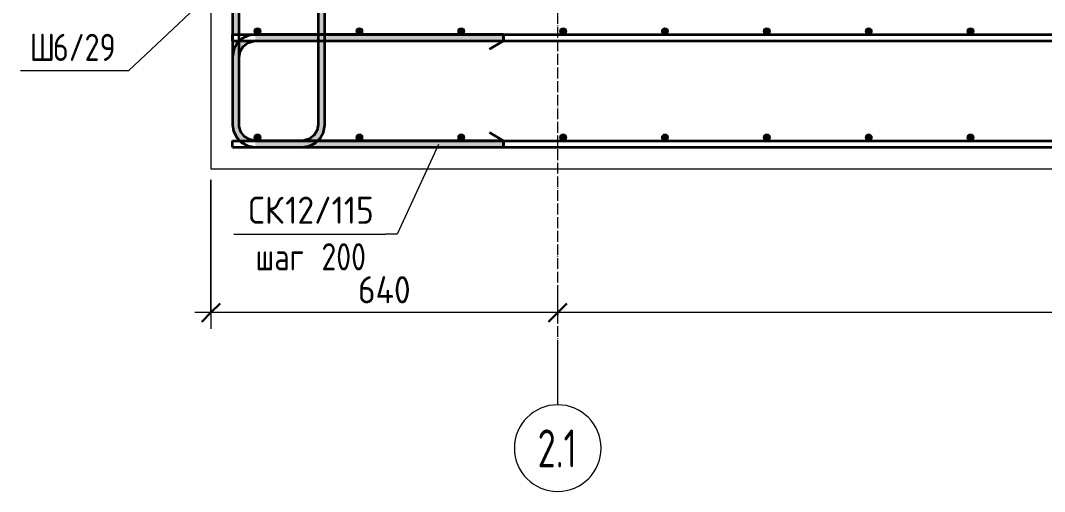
# Model space of a CAD drawing. Header units: millimetres. Extents: x 677 to 38046, y -1785 to 52249.
# Drawn here: x 17535 to 19425, y -1785 to -916 of the extents above; entities that cross this region are included whole.
import ezdxf

# ---------------------------------------------------------------- set-up
doc = ezdxf.new("R2010")
doc.units = ezdxf.units.MM
doc.linetypes.add('02 Штрихпунктирная _20 мм_', pattern=[25, 20, -2.5, 0, -2.5])
for name, color, linetype, lineweight in [('AA_Dim', 7, 'Continuous', 9), ('AA_Dim-20', 7, 'Continuous', 9), ('AA_Linii', 7, 'Continuous', 9), ('AA_Oformlenie', 7, 'Continuous', 9), ('AA_Vinoska', 7, 'Continuous', 9), ('KR_Armatura', 7, 'Continuous', 20), ('KR_Armatura_Tonkie', 7, 'Continuous', 20), ('KR_Fundament', 7, 'Continuous', 20), ('Оси', 7, 'Continuous', 9)]:
    doc.layers.add(name, color=color, linetype=linetype, lineweight=lineweight)
doc.styles.add('GOST Common', font='GOST_Common.ttf', dxfattribs={"width": 0.85, "height": 50})
doc.styles.add('ISOCPEUR_4', font='isocpeur.TTF', dxfattribs={"width": 0.7, "height": 70})
doc.styles.add('ISOCPEUR_5', font='isocpeur.TTF', dxfattribs={"width": 0.9, "height": 50})
doc.styles.add('ISOCPEUR_6', font='isocpeur.TTF', dxfattribs={"width": 0.8, "height": 50})
doc.dimstyles.new('00_Точн_3_знака__прозр__2', dxfattribs={"dimscale": 304.8, "dimtxt": 50.137748, "dimasz": 0.111549, "dimexe": 0.098425, "dimexo": 0.065617, "dimgap": 0.006562, "dimtad": 1, "dimdec": 3, "dimrnd": 0.001, "dimdsep": 46, "dimtxsty": 'ISOCPEUR_5', "dimblk1": 'OBLIQUE', "dimblk2": 'OBLIQUE', "dimsah": 1, "dimcen": 0.09, "dimdle": 0.098425, "dimazin": 0, "dimtfac": 1, "dimtdec": 4, "dimtix": 1, "dimtmove": 0, "dimatfit": 3, "dimfxl": 1, "dimtvp": 1, "dimtolj": 1, "dimtzin": 0, "dimlwd": 18, "dimlwe": 18, "dimarcsym": 2})

# ---------------------------------------------------------------- blocks, each defined once
blk = doc.blocks.new('350_Стержень П торец СК-СГ _НесАрм_РабПлоск_ - 350_Стержень П торец СК-СГ _НесАрм_РабПлоск_-3752071-Сечение 5')
at = {"layer": 'KR_Armatura_Tonkie', "lineweight": 35}
for p, q in [((2900.1, -942), (2442.1, -942)), ((2900.1, -954), (2900.1, -942)), ((2900.1, -942), (2900.1, -954)), ((2442.1, -954), (2900.1, -954)), ((2900.1, -954), (2874.1, -969)), ((2400.1, -984), (2400.1, -1108)), ((2412.1, -1108), (2412.1, -984)), ((2900.1, -1138), (2874.1, -1123)), ((2900.1, -1138), (2442.1, -1138)), ((2442.1, -1150), (2900.1, -1150)), ((2900.1, -1138), (2900.1, -1150)), ((2900.1, -1150), (2900.1, -1138))]:
    blk.add_line(p, q, dxfattribs=at)
at = {"layer": 'KR_Armatura_Tonkie', "lineweight": 35, "flags": 128}
for points in [[(2442.1, -942), (2429.4, -944), (2417.9, -949.7), (2413.4, -954)], [(2413.4, -954), (2408.6, -958.6), (2402.5, -969.9), (2400.1, -982.5), (2400.1, -984)], [(2412.1, -984), (2414, -973.3), (2419.6, -964.1), (2428.2, -957.4), (2438.5, -954.2), (2442.1, -954)], [(2400.1, -1108), (2402, -1120.7), (2407.7, -1132.2), (2413.3, -1138)], [(2442.1, -1138), (2431.4, -1136), (2422.1, -1130.4), (2415.5, -1121.9), (2412.3, -1111.5), (2412.1, -1108)], [(2413.3, -1138), (2416.6, -1141.4), (2427.9, -1147.5), (2440.5, -1150), (2442.1, -1150)]]:
    blk.add_lwpolyline(points, dxfattribs=at)
blk = doc.blocks.new('351_Ряд стержней П переменный шаг _НесАрм_РабПлоск_ - Тип 1-3832889-Сечение 5')
at = {"layer": 'KR_Armatura_Tonkie', "lineweight": 35}
for p, q in [((2400.1, -330), (2400.1, -472)), ((2412.1, -330), (2400.1, -330)), ((2400.1, -330), (2412.1, -330)), ((2412.1, -424.2), (2412.1, -330)), ((2412.1, -330), (2427.1, -356)), ((2558.1, -330), (2543.1, -356)), ((2558.1, -330), (2558.1, -359.7)), ((2558.1, -330), (2570.1, -330)), ((2570.1, -330), (2558.1, -330)), ((2570.1, -354.8), (2570.1, -330)), ((2570.1, -367.8), (2570.1, -354.8)), ((2558.1, -359.7), (2558.1, -372.7)), ((2558.1, -372.7), (2558.1, -472)), ((2570.1, -449.7), (2570.1, -367.8)), ((2412.1, -453.3), (2412.1, -424.2)), ((2412.1, -472), (2412.1, -453.3)), ((2570.1, -472), (2570.1, -449.7)), ((2400.1, -488), (2400.1, -524)), ((2412.1, -524), (2412.1, -488)), ((2558.1, -488), (2558.1, -524)), ((2570.1, -524), (2570.1, -488)), ((2400.1, -530), (2400.1, -540)), ((2400.1, -546), (2400.1, -824)), ((2412.1, -540), (2412.1, -530)), ((2412.1, -824), (2412.1, -546)), ((2558.1, -530), (2558.1, -540)), ((2558.1, -546), (2558.1, -824)), ((2570.1, -540), (2570.1, -530)), ((2570.1, -824), (2570.1, -546)), ((2400.1, -830), (2400.1, -840)), ((2412.1, -840), (2412.1, -830)), ((2558.1, -830), (2558.1, -840)), ((2570.1, -840), (2570.1, -830)), ((2400.1, -846), (2400.1, -882)), ((2412.1, -882), (2412.1, -846)), ((2558.1, -846), (2558.1, -882)), ((2570.1, -882), (2570.1, -846)), ((2400.1, -898), (2400.1, -1108)), ((2412.1, -942), (2412.1, -898)), ((2558.1, -898), (2558.1, -942)), ((2570.1, -942), (2570.1, -898)), ((2412.1, -954), (2412.1, -942)), ((2558.1, -942), (2558.1, -954)), ((2570.1, -954), (2570.1, -942)), ((2412.1, -1108), (2412.1, -954)), ((2558.1, -954), (2558.1, -1108)), ((2570.1, -1108), (2570.1, -954)), ((2528.1, -1138), (2442.1, -1138)), ((2442.1, -1150), (2528.1, -1150))]:
    blk.add_line(p, q, dxfattribs=at)
at = {"layer": 'KR_Armatura_Tonkie', "lineweight": 35, "flags": 128}
for points in [[(2400.1, -1108), (2402, -1120.7), (2407.7, -1132.2), (2413.3, -1138)], [(2442.1, -1138), (2431.4, -1136), (2422.1, -1130.4), (2415.5, -1121.9), (2412.3, -1111.5), (2412.1, -1108)], [(2558.1, -1108), (2556.1, -1118.7), (2550.5, -1127.9), (2542, -1134.6), (2531.6, -1137.8), (2528.1, -1138)], [(2556.7, -1138), (2561.5, -1133.4), (2567.6, -1122.1), (2570, -1109.5), (2570.1, -1108)], [(2413.3, -1138), (2416.6, -1141.4), (2427.9, -1147.5), (2440.5, -1150), (2442.1, -1150)], [(2528.1, -1150), (2540.7, -1148), (2552.3, -1142.3), (2556.7, -1138)]]:
    blk.add_lwpolyline(points, dxfattribs=at)
blk = doc.blocks.new('Ось сетки - d_4мм-2765513-Сечение 5')
at = {"layer": 'Оси'}
for start, end in [(0, 180), (0, 180), (180, 360), (180, 360)]:
    blk.add_arc((3000.1, -1705.1), 80, start, end, dxfattribs=at)
blk = doc.blocks.new('042_М_Арматуры - Диам длина поз _ Шаг-2260295-Сечение 5')
at = {"layer": 'AA_Vinoska'}
blk.add_line((2122.3, -6.4), (2402.3, -6.4), dxfattribs=at)
blk = doc.blocks.new('DIMBLOCK82-Сечение 5')
at = {"layer": 'AA_Dim-20', "lineweight": 18}
for p, q in [((21036.3, -1210), (21036.3, -1485)), ((21036.3, -1455), (21036.3, -1210)), ((18526.3, -1459.1), (18526.3, -1425)), ((21066.3, -1455), (18526.3, -1455)), ((18526.3, -1455), (18526.3, -1459.1))]:
    blk.add_line(p, q, dxfattribs=at)
at = {"layer": 'AA_Dim-20', "lineweight": 30}
for p, q in [((18526.3, -1455), (18509.3, -1472)), ((18526.3, -1455), (18543.3, -1438)), ((21036.3, -1455), (21019.3, -1472)), ((21036.3, -1455), (21053.3, -1438))]:
    blk.add_line(p, q, dxfattribs=at)
at = {"layer": 'AA_Dim-20', "color": 0, "lineweight": 18, "insert": (19723.6, -1387.9), "char_height": 50, "width": 138.494, "attachment_point": 1, "line_spacing_factor": 1.135194, "style": 'ISOCPEUR_5'}
blk.add_mtext('2510', dxfattribs=at)
blk = doc.blocks.new('_Oblique')
at = {"color": 0, "linetype": 'ByBlock', "lineweight": -2}
blk.add_line((-0.5, -0.5), (0.5, 0.5), dxfattribs=at)
blk = doc.blocks.new('DIMBLOCK83-Сечение 5')
at = {"layer": 'AA_Dim-20', "lineweight": 18}
for p, q in [((17886.3, -1210), (17886.3, -1485)), ((17886.3, -1455), (17886.3, -1210)), ((18526.3, -1459.1), (18526.3, -1425)), ((18526.3, -1455), (17856.3, -1455)), ((18526.3, -1455), (18526.3, -1459.1))]:
    blk.add_line(p, q, dxfattribs=at)
at = {"layer": 'AA_Dim-20', "lineweight": 30}
for p, q in [((17886.3, -1455), (17869.3, -1472)), ((17886.3, -1455), (17903.3, -1438)), ((18526.3, -1455), (18509.3, -1472)), ((18526.3, -1455), (18543.3, -1438))]:
    blk.add_line(p, q, dxfattribs=at)
at = {"layer": 'AA_Dim-20', "color": 0, "lineweight": 18, "insert": (18157.6, -1387.9), "char_height": 50, "width": 116.925, "attachment_point": 1, "line_spacing_factor": 1.135194, "style": 'ISOCPEUR_5'}
blk.add_mtext('640', dxfattribs=at)
blk = doc.blocks.new('010_Текст с выноской - Текст 2 строки без точки-3863870-Сечение 5')
at = {"layer": 'AA_Vinoska'}
blk.add_line((2008.5, -1008.5), (2208.5, -1008.5), dxfattribs=at)

msp = doc.modelspace()

# ---------------------------------------------------------------- hatches: boundary and pattern name
at = {"layer": 'AA_Oformlenie'}
h = msp.add_hatch(color=8, dxfattribs=at)
h.paths.add_polyline_path([(18065.1257, -1148.5673), (18075.2667, -1144.3667), (18084.2905, -1137.2735), (18090.6572, -1128.9762), (18094.8578, -1118.8352), (18096.2905, -1107.9525), (18096.2905, -330), (18084.2905, -330), (18084.2905, -1108), (18083.2683, -1115.7646), (18080.2713, -1123), (18075.2667, -1129.395), (18069.2905, -1133.9808), (18062.0551, -1136.9778), (18054.2905, -1138), (18063.8828, -1138), (18065.1257, -1138.6951), (18065.1257, -1144.3667)])
h.paths.add_polyline_path([(17960.5259, -1138), (17968.275, -1137.998), (17960.5259, -1136.9778), (17953.2905, -1133.9808), (17946.9196, -1129.0077), (17942.3097, -1123), (17939.3127, -1115.7646), (17938.2905, -1107.9697), (17938.2905, -954), (17926.2905, -954), (17926.297, -1108.0194), (17927.7387, -1118.8869), (17932.0967, -1129.2132), (17939.0054, -1138), (17960.254, -1138)])
h.paths.add_polyline_path([(17936.2905, -942), (17938.2905, -942), (17938.2905, -330), (17926.2905, -330), (17926.2905, -942), (17928.8505, -942)])
h = msp.add_hatch(color=250, dxfattribs=at)
h.paths.add_polyline_path([(18062.0551, -1150), (18426.2905, -1150), (18426.2905, -1138), (18083.564, -1138), (18075.2667, -1144.3667), (18065.1257, -1148.5673), (18065.1257, -1138.6951), (18063.8828, -1138), (17968.2905, -1138), (17968.3207, -1150), (18054.2905, -1150)])
h.paths.add_polyline_path([(17939.0054, -1138), (17938.2905, -1137.2851), (17931.9153, -1128.9701), (17927.7211, -1118.8361), (17927.7226, -1118.8856), (17932.073, -1129.2132), (17938.9745, -1138)])
h.paths.add_polyline_path([(17968.2905, -954), (18084.2905, -954), (18084.2905, -942), (17968.2745, -942)])
h.paths.add_polyline_path([(17938.2905, -984), (17939.3127, -976.2354), (17942.3097, -969), (17947.2825, -962.6293), (17953.2905, -958.0192), (17960.5259, -955.0222), (17968.2745, -954.0004), (17938.9741, -954), (17938.2905, -954.6837), (17938.2905, -983.984)])
h.paths.add_polyline_path([(18096.2905, -954), (18426.2905, -954), (18426.2905, -942), (18096.2905, -942), (18096.2905, -950.6463)])
at = {"layer": 'KR_Armatura'}
h = msp.add_hatch(color=256, dxfattribs=at)
edge = h.paths.add_edge_path()
edge.add_arc((17972.2905, -936), 6, 0, 360)
for points in [[(17969.2905, -941.1962), (17975.2905, -941.1962), (17978.2905, -936), (17975.2905, -930.8038), (17969.2905, -930.8038), (17966.2905, -936)], [(18157.2905, -941.1962), (18163.2905, -941.1962), (18166.2905, -936), (18163.2905, -930.8038), (18157.2905, -930.8038), (18154.2905, -936)], [(18345.2905, -941.1962), (18351.2905, -941.1962), (18354.2905, -936), (18351.2905, -930.8038), (18345.2905, -930.8038), (18342.2905, -936)], [(18533.2905, -941.1962), (18539.2905, -941.1962), (18542.2905, -936), (18539.2905, -930.8038), (18533.2905, -930.8038), (18530.2905, -936)], [(18721.2905, -941.1962), (18727.2905, -941.1962), (18730.2905, -936), (18727.2905, -930.8038), (18721.2905, -930.8038), (18718.2905, -936)], [(18909.2905, -941.1962), (18915.2905, -941.1962), (18918.2905, -936), (18915.2905, -930.8038), (18909.2905, -930.8038), (18906.2905, -936)], [(19097.2905, -941.1962), (19103.2905, -941.1962), (19106.2905, -936), (19103.2905, -930.8038), (19097.2905, -930.8038), (19094.2905, -936)], [(19285.2905, -941.1962), (19291.2905, -941.1962), (19294.2905, -936), (19291.2905, -930.8038), (19285.2905, -930.8038), (19282.2905, -936)], [(17969.2905, -1137.1962), (17975.2905, -1137.1962), (17978.2905, -1132), (17975.2905, -1126.8038), (17969.2905, -1126.8038), (17966.2905, -1132)], [(18157.2905, -1137.1962), (18163.2905, -1137.1962), (18166.2905, -1132), (18163.2905, -1126.8038), (18157.2905, -1126.8038), (18154.2905, -1132)], [(18345.2905, -1137.1962), (18351.2905, -1137.1962), (18354.2905, -1132), (18351.2905, -1126.8038), (18345.2905, -1126.8038), (18342.2905, -1132)], [(18533.2905, -1137.1962), (18539.2905, -1137.1962), (18542.2905, -1132), (18539.2905, -1126.8038), (18533.2905, -1126.8038), (18530.2905, -1132)], [(18721.2905, -1137.1962), (18727.2905, -1137.1962), (18730.2905, -1132), (18727.2905, -1126.8038), (18721.2905, -1126.8038), (18718.2905, -1132)], [(18909.2905, -1137.1962), (18915.2905, -1137.1962), (18918.2905, -1132), (18915.2905, -1126.8038), (18909.2905, -1126.8038), (18906.2905, -1132)], [(19097.2905, -1137.1962), (19103.2905, -1137.1962), (19106.2905, -1132), (19103.2905, -1126.8038), (19097.2905, -1126.8038), (19094.2905, -1132)], [(19285.2905, -1137.1962), (19291.2905, -1137.1962), (19294.2905, -1132), (19291.2905, -1126.8038), (19285.2905, -1126.8038), (19282.2905, -1132)]]:
    msp.add_hatch(color=256, dxfattribs=at).paths.add_polyline_path(points)
h = msp.add_hatch(color=256, dxfattribs=at)
edge = h.paths.add_edge_path()
edge.add_arc((18160.2905, -936), 6, 0, 360)
h = msp.add_hatch(color=256, dxfattribs=at)
edge = h.paths.add_edge_path()
edge.add_arc((18348.2905, -936), 6, 0, 360)
h = msp.add_hatch(color=256, dxfattribs=at)
edge = h.paths.add_edge_path()
edge.add_arc((18536.2905, -936), 6, 0, 360)
h = msp.add_hatch(color=256, dxfattribs=at)
edge = h.paths.add_edge_path()
edge.add_arc((18724.2905, -936), 6, 0, 360)
h = msp.add_hatch(color=256, dxfattribs=at)
edge = h.paths.add_edge_path()
edge.add_arc((18912.2905, -936), 6, 0, 360)
h = msp.add_hatch(color=256, dxfattribs=at)
edge = h.paths.add_edge_path()
edge.add_arc((19100.2905, -936), 6, 0, 360)
h = msp.add_hatch(color=256, dxfattribs=at)
edge = h.paths.add_edge_path()
edge.add_arc((19288.2905, -936), 6, 0, 360)
h = msp.add_hatch(color=256, dxfattribs=at)
edge = h.paths.add_edge_path()
edge.add_arc((17972.2905, -1132), 6, 0, 360)
h = msp.add_hatch(color=256, dxfattribs=at)
edge = h.paths.add_edge_path()
edge.add_arc((18160.2905, -1132), 6, 0, 360)
h = msp.add_hatch(color=256, dxfattribs=at)
edge = h.paths.add_edge_path()
edge.add_arc((18348.2905, -1132), 6, 0, 360)
h = msp.add_hatch(color=256, dxfattribs=at)
edge = h.paths.add_edge_path()
edge.add_arc((18536.2905, -1132), 6, 0, 360)
h = msp.add_hatch(color=256, dxfattribs=at)
edge = h.paths.add_edge_path()
edge.add_arc((18724.2905, -1132), 6, 0, 360)
h = msp.add_hatch(color=256, dxfattribs=at)
edge = h.paths.add_edge_path()
edge.add_arc((18912.2905, -1132), 6, 0, 360)
h = msp.add_hatch(color=256, dxfattribs=at)
edge = h.paths.add_edge_path()
edge.add_arc((19100.2905, -1132), 6, 0, 360)
h = msp.add_hatch(color=256, dxfattribs=at)
edge = h.paths.add_edge_path()
edge.add_arc((19288.2905, -1132), 6, 0, 360)

# ---------------------------------------------------------------- linework, layer by layer
at = {"layer": 'AA_Linii'}
for p, q in [((17926.2905, -330), (17926.2905, -1107.9697)), ((17938.2905, -1108), (17938.2905, -330)), ((18084.2905, -330), (18084.2905, -1108)), ((18096.2905, -1107.9525), (18096.2905, -330)), ((18426.2905, -942), (17968.2745, -942)), ((18426.2905, -954), (18426.2905, -942)), ((17968.2905, -954), (18426.2905, -954)), ((17926.2905, -983.984), (17926.2905, -1108.0155)), ((17938.2905, -1108), (17938.2905, -984)), ((17968.275, -1150), (18426.2905, -1150)), ((18054.2905, -1138), (17968.2905, -1138)), ((18426.2905, -1138), (17968.2905, -1138)), ((17968.3207, -1150), (18054.243, -1150)), ((18426.2905, -1150), (18426.2905, -1138))]:
    msp.add_line(p, q, dxfattribs=at)
for centre, radius, start, end in [((17968.2745, -983.984), 41.984, 90, 180), ((17968.2905, -984), 30, 90, 180), ((17968.3207, -1107.9697), 42.0303, 180, 270), ((17968.275, -1108.0155), 41.9845, 180, 270), ((17968.2905, -1108), 30, 180, 270), ((17968.2905, -1108), 30, 180, 270), ((18054.243, -1107.9525), 42.0475, 270, 0), ((18054.2905, -1108), 30, 270, 0)]:
    msp.add_arc(centre, radius, start, end, dxfattribs=at)
at = {"layer": 'AA_Vinoska'}
for p, q in [((17914.0139, -839.7646), (17734.7523, -1008.4595)), ((18306.3528, -1145.1434), (18229.953, -1310.1362)), ((18229.953, -1310.1362), (18208.4796, -1310.1362))]:
    msp.add_line(p, q, dxfattribs=at)
at = {"layer": 'KR_Armatura'}
for p, q in [((17969.2905, -930.8038), (17966.2905, -936)), ((17966.2905, -936), (17969.2905, -941.1962)), ((17975.2905, -930.8038), (17969.2905, -930.8038)), ((17969.2905, -941.1962), (17975.2905, -941.1962)), ((17978.2905, -936), (17975.2905, -930.8038)), ((17975.2905, -941.1962), (17978.2905, -936)), ((18157.2905, -930.8038), (18154.2905, -936)), ((18154.2905, -936), (18157.2905, -941.1962)), ((18163.2905, -930.8038), (18157.2905, -930.8038)), ((18157.2905, -941.1962), (18163.2905, -941.1962)), ((18166.2905, -936), (18163.2905, -930.8038)), ((18163.2905, -941.1962), (18166.2905, -936)), ((18345.2905, -930.8038), (18342.2905, -936)), ((18342.2905, -936), (18345.2905, -941.1962)), ((18351.2905, -930.8038), (18345.2905, -930.8038)), ((18345.2905, -941.1962), (18351.2905, -941.1962)), ((18354.2905, -936), (18351.2905, -930.8038)), ((18351.2905, -941.1962), (18354.2905, -936)), ((18533.2905, -930.8038), (18530.2905, -936)), ((18530.2905, -936), (18533.2905, -941.1962)), ((18539.2905, -930.8038), (18533.2905, -930.8038)), ((18533.2905, -941.1962), (18539.2905, -941.1962)), ((18542.2905, -936), (18539.2905, -930.8038)), ((18539.2905, -941.1962), (18542.2905, -936)), ((18721.2905, -930.8038), (18718.2905, -936)), ((18718.2905, -936), (18721.2905, -941.1962)), ((18727.2905, -930.8038), (18721.2905, -930.8038)), ((18721.2905, -941.1962), (18727.2905, -941.1962)), ((18730.2905, -936), (18727.2905, -930.8038)), ((18727.2905, -941.1962), (18730.2905, -936)), ((18909.2905, -930.8038), (18906.2905, -936)), ((18906.2905, -936), (18909.2905, -941.1962)), ((18915.2905, -930.8038), (18909.2905, -930.8038)), ((18909.2905, -941.1962), (18915.2905, -941.1962)), ((18918.2905, -936), (18915.2905, -930.8038)), ((18915.2905, -941.1962), (18918.2905, -936)), ((19097.2905, -930.8038), (19094.2905, -936)), ((19094.2905, -936), (19097.2905, -941.1962)), ((19103.2905, -930.8038), (19097.2905, -930.8038)), ((19097.2905, -941.1962), (19103.2905, -941.1962)), ((19106.2905, -936), (19103.2905, -930.8038)), ((19103.2905, -941.1962), (19106.2905, -936)), ((19285.2905, -930.8038), (19282.2905, -936)), ((19282.2905, -936), (19285.2905, -941.1962)), ((19291.2905, -930.8038), (19285.2905, -930.8038)), ((19285.2905, -941.1962), (19291.2905, -941.1962)), ((19294.2905, -936), (19291.2905, -930.8038)), ((19291.2905, -941.1962), (19294.2905, -936)), ((17969.2905, -1126.8038), (17966.2905, -1132)), ((17966.2905, -1132), (17969.2905, -1137.1962)), ((17975.2905, -1126.8038), (17969.2905, -1126.8038)), ((17978.2905, -1132), (17975.2905, -1126.8038)), ((17975.2905, -1137.1962), (17978.2905, -1132)), ((18157.2905, -1126.8038), (18154.2905, -1132)), ((18154.2905, -1132), (18157.2905, -1137.1962)), ((18163.2905, -1126.8038), (18157.2905, -1126.8038)), ((18166.2905, -1132), (18163.2905, -1126.8038)), ((18163.2905, -1137.1962), (18166.2905, -1132)), ((18345.2905, -1126.8038), (18342.2905, -1132)), ((18342.2905, -1132), (18345.2905, -1137.1962)), ((18351.2905, -1126.8038), (18345.2905, -1126.8038)), ((18354.2905, -1132), (18351.2905, -1126.8038)), ((18351.2905, -1137.1962), (18354.2905, -1132)), ((18533.2905, -1126.8038), (18530.2905, -1132)), ((18530.2905, -1132), (18533.2905, -1137.1962)), ((18539.2905, -1126.8038), (18533.2905, -1126.8038)), ((18542.2905, -1132), (18539.2905, -1126.8038)), ((18539.2905, -1137.1962), (18542.2905, -1132)), ((18721.2905, -1126.8038), (18718.2905, -1132)), ((18718.2905, -1132), (18721.2905, -1137.1962)), ((18727.2905, -1126.8038), (18721.2905, -1126.8038)), ((18730.2905, -1132), (18727.2905, -1126.8038)), ((18727.2905, -1137.1962), (18730.2905, -1132)), ((18909.2905, -1126.8038), (18906.2905, -1132)), ((18906.2905, -1132), (18909.2905, -1137.1962)), ((18915.2905, -1126.8038), (18909.2905, -1126.8038)), ((18918.2905, -1132), (18915.2905, -1126.8038)), ((18915.2905, -1137.1962), (18918.2905, -1132)), ((19097.2905, -1126.8038), (19094.2905, -1132)), ((19094.2905, -1132), (19097.2905, -1137.1962)), ((19103.2905, -1126.8038), (19097.2905, -1126.8038)), ((19106.2905, -1132), (19103.2905, -1126.8038)), ((19103.2905, -1137.1962), (19106.2905, -1132)), ((19285.2905, -1126.8038), (19282.2905, -1132)), ((19282.2905, -1132), (19285.2905, -1137.1962)), ((19291.2905, -1126.8038), (19285.2905, -1126.8038)), ((19294.2905, -1132), (19291.2905, -1126.8038)), ((19291.2905, -1137.1962), (19294.2905, -1132)), ((17969.2905, -1137.1962), (17975.2905, -1137.1962)), ((18157.2905, -1137.1962), (18163.2905, -1137.1962)), ((18345.2905, -1137.1962), (18351.2905, -1137.1962)), ((18533.2905, -1137.1962), (18539.2905, -1137.1962)), ((18721.2905, -1137.1962), (18727.2905, -1137.1962)), ((18909.2905, -1137.1962), (18915.2905, -1137.1962)), ((19097.2905, -1137.1962), (19103.2905, -1137.1962)), ((19285.2905, -1137.1962), (19291.2905, -1137.1962))]:
    msp.add_line(p, q, dxfattribs=at)
for centre in [(17972.2905, -936), (18160.2905, -936), (18348.2905, -936), (18536.2905, -936), (18724.2905, -936), (18912.2905, -936), (19100.2905, -936), (19288.2905, -936), (17972.2905, -1132), (18160.2905, -1132), (18348.2905, -1132), (18536.2905, -1132), (18724.2905, -1132), (18912.2905, -1132), (19100.2905, -1132), (19288.2905, -1132)]:
    msp.add_circle(centre, 6, dxfattribs=at)
at = {"layer": 'KR_Armatura_Tonkie', "lineweight": 35}
for p, q in [((17926.2905, -942), (20996.2905, -942)), ((17926.2905, -954), (17926.2905, -942)), ((17926.2905, -954), (20996.2905, -954)), ((17926.2905, -1138), (20996.2905, -1138)), ((17926.2905, -1150), (17926.2905, -1138)), ((17926.2905, -1150), (20996.2905, -1150))]:
    msp.add_line(p, q, dxfattribs=at)
at = {"layer": 'KR_Fundament'}
for p, q in [((17886.2905, -890), (17886.2905, -1190)), ((17886.2905, -1190), (21036.2905, -1190))]:
    msp.add_line(p, q, dxfattribs=at)
at = {"layer": 'Оси', "linetype": '02 Штрихпунктирная _20 мм_'}
msp.add_line((18526.2905, -1525.0658), (18526.2905, -7.4185), dxfattribs=at)
at = {"layer": 'Оси'}
msp.add_line((18526.2905, -1625.0658), (18526.2905, -1525.0658), dxfattribs=at)

# ---------------------------------------------------------------- block references
at = {"layer": 'AA_Vinoska'}
for name, p in [('010_Текст с выноской - Текст 2 строки без точки-3863870-Сечение 5', (15526.2289, 0)), ('042_М_Арматуры - Диам длина поз _ Шаг-2260295-Сечение 5', (15806.2289, -1303.7406))]:
    msp.add_blockref(name, p, dxfattribs=at)
at = {"layer": 'KR_Armatura_Tonkie', "lineweight": 35}
for name in ['351_Ряд стержней П переменный шаг _НесАрм_РабПлоск_ - Тип 1-3832889-Сечение 5', '350_Стержень П торец СК-СГ _НесАрм_РабПлоск_ - 350_Стержень П торец СК-СГ _НесАрм_РабПлоск_-3752071-Сечение 5', '350_Стержень П торец СК-СГ _НесАрм_РабПлоск_ - 350_Стержень П торец СК-СГ _НесАрм_РабПлоск_-3752071-Сечение 5']:
    msp.add_blockref(name, (15526.2289, 0), dxfattribs=at)
at = {"layer": 'Оси'}
msp.add_blockref('Ось сетки - d_4мм-2765513-Сечение 5', (15526.2289, 0), dxfattribs=at)

# ---------------------------------------------------------------- texts
at = {"layer": 'AA_Vinoska', "char_height": 50, "attachment_point": 1}
for s, insert, width, style in [('\\fGOST Common|b0|i0|c204|p34|;\\W.85;Ш', (17551.798, -940.8134), 51.789012, 'GOST Common'), ('6/29', (17594.5282, -940.8134), 147.189825, 'GOST Common'), ('СК', (17955.5424, -1241.1312), 82.253137, 'ISOCPEUR_5'), ('12/115', (18023.408, -1241.1312), 199.139175, 'ISOCPEUR_5'), ('шаг', (17968.5124, -1327.1123), 116.7257, 'ISOCPEUR_6'), (' 200', (18064.8207, -1327.1123), 133.4008, 'ISOCPEUR_6')]:
    msp.add_mtext(s, dxfattribs=dict(at, insert=insert, width=width, style=style))
at = {"layer": 'Оси', "insert": (18489.2344, -1670.5737), "char_height": 70, "width": 89.789, "attachment_point": 1, "style": 'ISOCPEUR_4'}
msp.add_mtext('2.1', dxfattribs=at)

# ---------------------------------------------------------------- dimensions: what is measured, and where the dimension line sits
at = {"layer": 'AA_Dim', "lineweight": 18}
for base, p1, p2, override, picture, middle in [((17886.2905, -1455.0235), (18526.2905, -1479.0651), (17886.2905, -1190), {"dimpost": '<>', "dimfxl": 702.252546}, 'DIMBLOCK83-Сечение 5', (18206.2905, -1428.0235)), ((18526.2905, -1455.0235), (21036.2905, -1190), (18526.2905, -1479.0651), {"dimpost": '<>', "dimfxl": 2526.590319}, 'DIMBLOCK82-Сечение 5', (19781.2905, -1428.0235))]:
    dim = msp.add_linear_dim(base=base, p1=p1, p2=p2, dimstyle='00_Точн_3_знака__прозр__2', override=override, dxfattribs=at)
    dim.commit()
    dim.dimension.update_dxf_attribs({"geometry": picture, "text_midpoint": middle})

doc.saveas('drawing.dxf')
